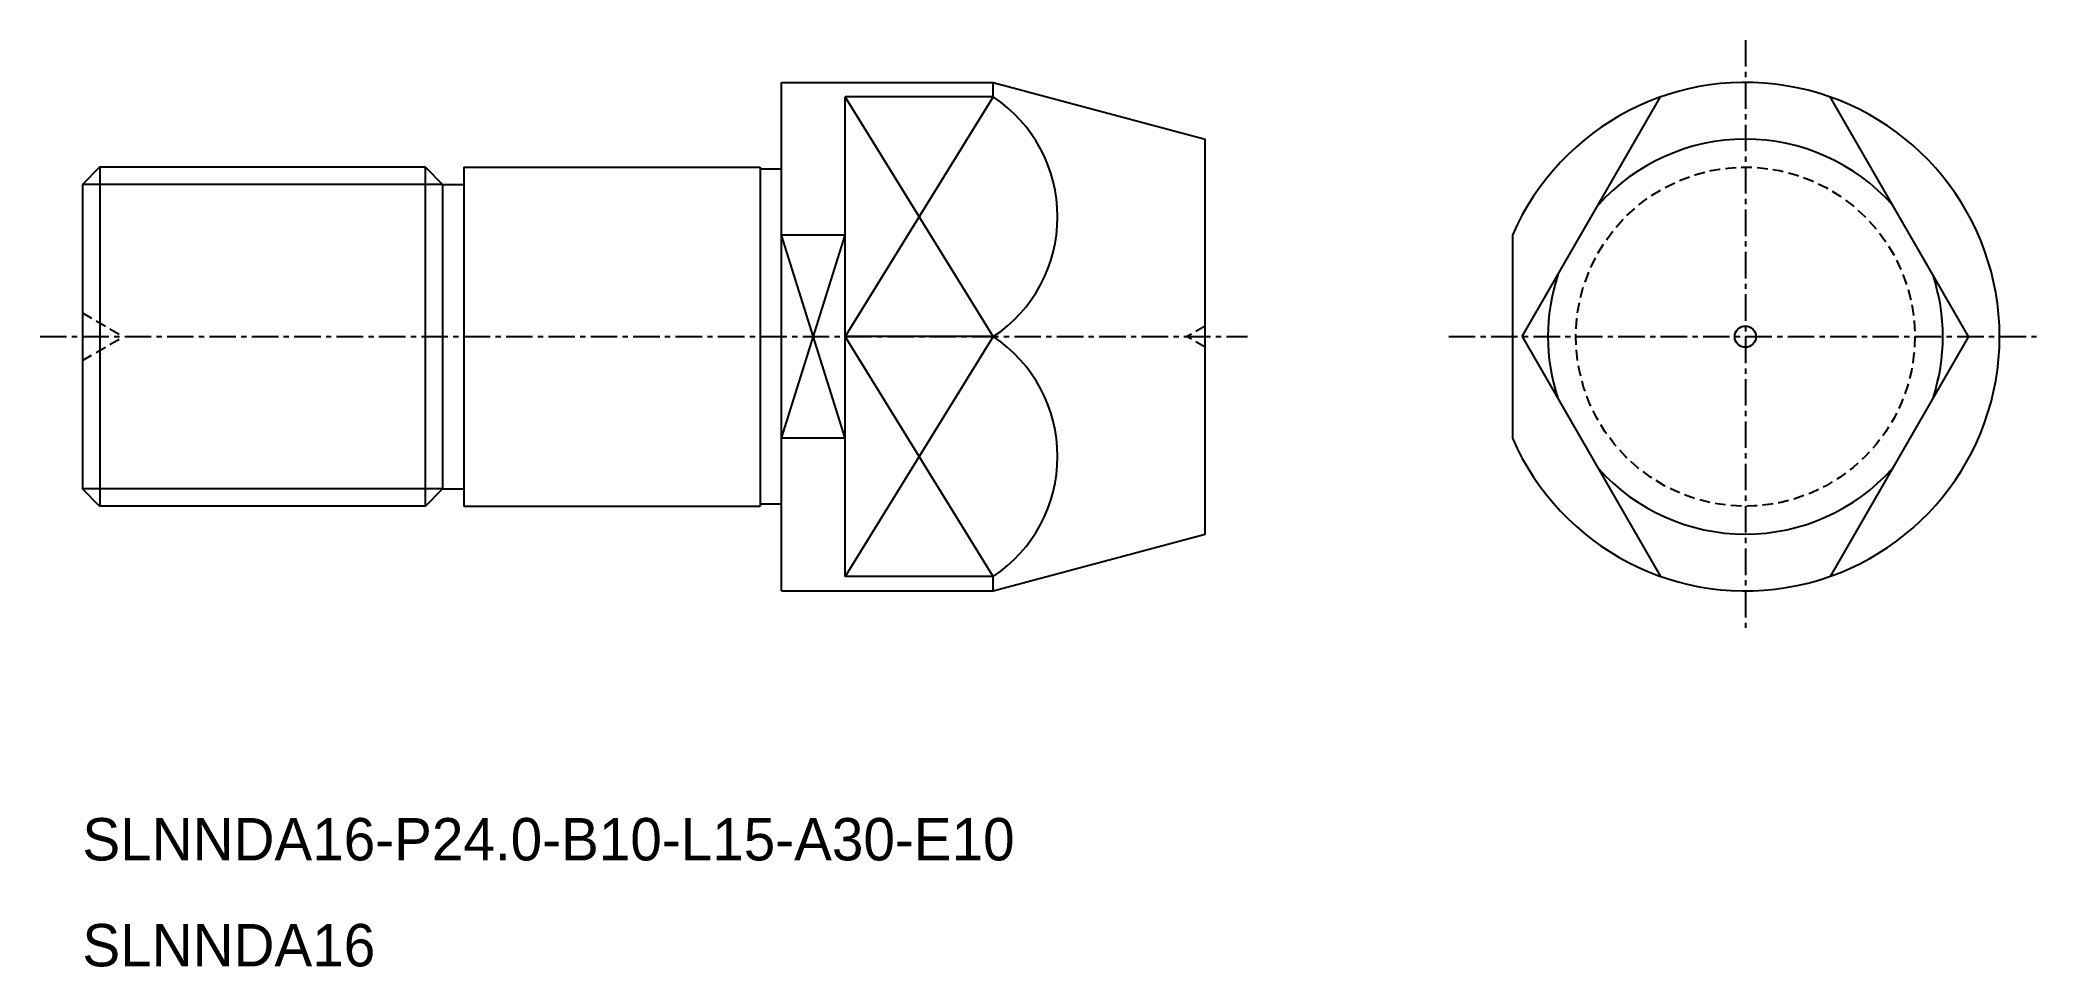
# Model space of a CAD drawing. Extents: x -1913.4 to -1818.9, y -827.4 to -783.7.
import ezdxf

# ---------------------------------------------------------------- set-up
doc = ezdxf.new("R2010")
doc.units = 0
doc.linetypes.add('CENTER', pattern=[2, 1.25, -0.25, 0.25, -0.25])
doc.linetypes.add('DASHED', pattern=[0.75, 0.5, -0.25])
doc.layers.get('0').update_dxf_attribs({"linetype": 'CONTINUOUS'})
doc.layers.add('CENTER', color=1, linetype='CENTER')

msp = doc.modelspace()

# ---------------------------------------------------------------- linework, layer by layer
at = {"color": 7, "linetype": 'CONTINUOUS'}
for p, q in [((-1878.418, -809.66), (-1878.418, -785.66)), ((-1878.418, -785.66), (-1868.418, -785.66)), ((-1868.418, -785.66), (-1858.418, -788.339)), ((-1868.418, -786.346), (-1868.418, -785.66)), ((-1875.418, -808.974), (-1875.418, -786.346)), ((-1858.418, -806.98), (-1858.418, -788.339)), ((-1910.606, -789.66), (-1911.418, -790.472)), ((-1895.23, -789.66), (-1910.606, -789.66)), ((-1910.601, -789.66), (-1910.601, -805.66)), ((-1895.234, -789.66), (-1895.234, -805.66)), ((-1895.23, -789.66), (-1894.418, -790.472)), ((-1893.418, -789.66), (-1893.418, -805.66)), ((-1893.418, -789.66), (-1879.418, -789.66)), ((-1879.418, -789.66), (-1879.418, -805.66)), ((-1878.418, -789.76), (-1879.418, -789.76)), ((-1911.418, -790.472), (-1911.418, -804.848)), ((-1894.418, -790.472), (-1894.418, -804.848)), ((-1894.417, -790.472), (-1893.418, -790.472)), ((-1875.418, -792.864), (-1878.418, -792.864)), ((-1875.418, -802.456), (-1878.418, -802.456)), ((-1910.606, -805.66), (-1911.418, -804.848)), ((-1895.23, -805.66), (-1894.418, -804.848)), ((-1894.418, -804.848), (-1893.418, -804.848)), ((-1895.23, -805.66), (-1910.606, -805.66)), ((-1893.418, -805.66), (-1879.418, -805.66)), ((-1878.418, -805.56), (-1879.418, -805.56)), ((-1868.418, -809.66), (-1858.418, -806.98)), ((-1878.418, -809.66), (-1868.418, -809.66)), ((-1868.418, -809.66), (-1868.418, -808.974))]:
    msp.add_line(p, q, dxfattribs=at)
for p, q in [((-1868.418, -786.346), (-1875.418, -786.346)), ((-1868.418, -797.66), (-1875.418, -797.66)), ((-1868.418, -808.974), (-1875.418, -808.974))]:
    msp.add_line(p, q)
at = {"color": 3, "linetype": 'CONTINUOUS'}
for p, q in [((-1868.418, -786.346), (-1875.418, -797.66)), ((-1868.418, -797.66), (-1875.418, -786.346)), ((-1894.417, -790.472), (-1911.418, -790.472)), ((-1875.418, -802.456), (-1878.418, -792.864)), ((-1878.418, -802.456), (-1875.418, -792.864)), ((-1868.418, -797.66), (-1875.418, -808.974)), ((-1868.418, -808.974), (-1875.418, -797.66)), ((-1894.418, -804.848), (-1911.418, -804.848))]:
    msp.add_line(p, q, dxfattribs=at)
at = {"color": 3, "linetype": 'DASHED'}
for p, q in [((-1911.418, -796.535), (-1909.469, -797.66)), ((-1858.418, -797.16), (-1859.284, -797.66)), ((-1911.418, -798.785), (-1909.469, -797.66)), ((-1858.418, -798.16), (-1859.284, -797.66))]:
    msp.add_line(p, q, dxfattribs=at)
msp.add_circle((-1832.918, -797.66), 8, dxfattribs=at)
for centre in [(-1872.177, -792.003), (-1872.177, -803.317)]:
    msp.add_arc(centre, 6.792, 303.60529, 56.39471)
at = {"layer": 'CENTER', "color": 1, "linetype": 'CENTER'}
for p, q in [((-1832.918, -783.66), (-1832.918, -811.66)), ((-1913.418, -797.66), (-1856.418, -797.66)), ((-1846.918, -797.66), (-1818.918, -797.66))]:
    msp.add_line(p, q, dxfattribs=at)
at = {"layer": 'CENTER', "color": 7, "linetype": 'CONTINUOUS'}
for p, q in [((-1843.45, -797.66), (-1836.918, -786.346)), ((-1822.386, -797.66), (-1828.918, -786.346)), ((-1843.918, -792.864), (-1843.918, -802.456)), ((-1843.45, -797.66), (-1836.918, -808.974)), ((-1822.386, -797.66), (-1828.918, -808.974))]:
    msp.add_line(p, q, dxfattribs=at)
msp.add_circle((-1832.918, -797.66), 0.5, dxfattribs=at)
for radius, start, end in [(12, 203.55646, 156.44354), (9.321, 41.87747, 138.12253), (9.321, 161.87747, 198.12253), (9.321, 341.87747, 18.12253), (9.321, 221.87747, 318.12253)]:
    msp.add_arc((-1832.918, -797.66), radius, start, end, dxfattribs=at)

# ---------------------------------------------------------------- texts
at = {"color": 7, "linetype": 'CONTINUOUS'}
for s, p in [('SLNNDA16-P24.0-B10-L15-A30-E10', (-1911.418, -822.381)), ('SLNNDA16', (-1911.418, -827.381))]:
    msp.add_text(s, height=2, dxfattribs=at).set_placement(p)

doc.saveas('drawing.dxf')
